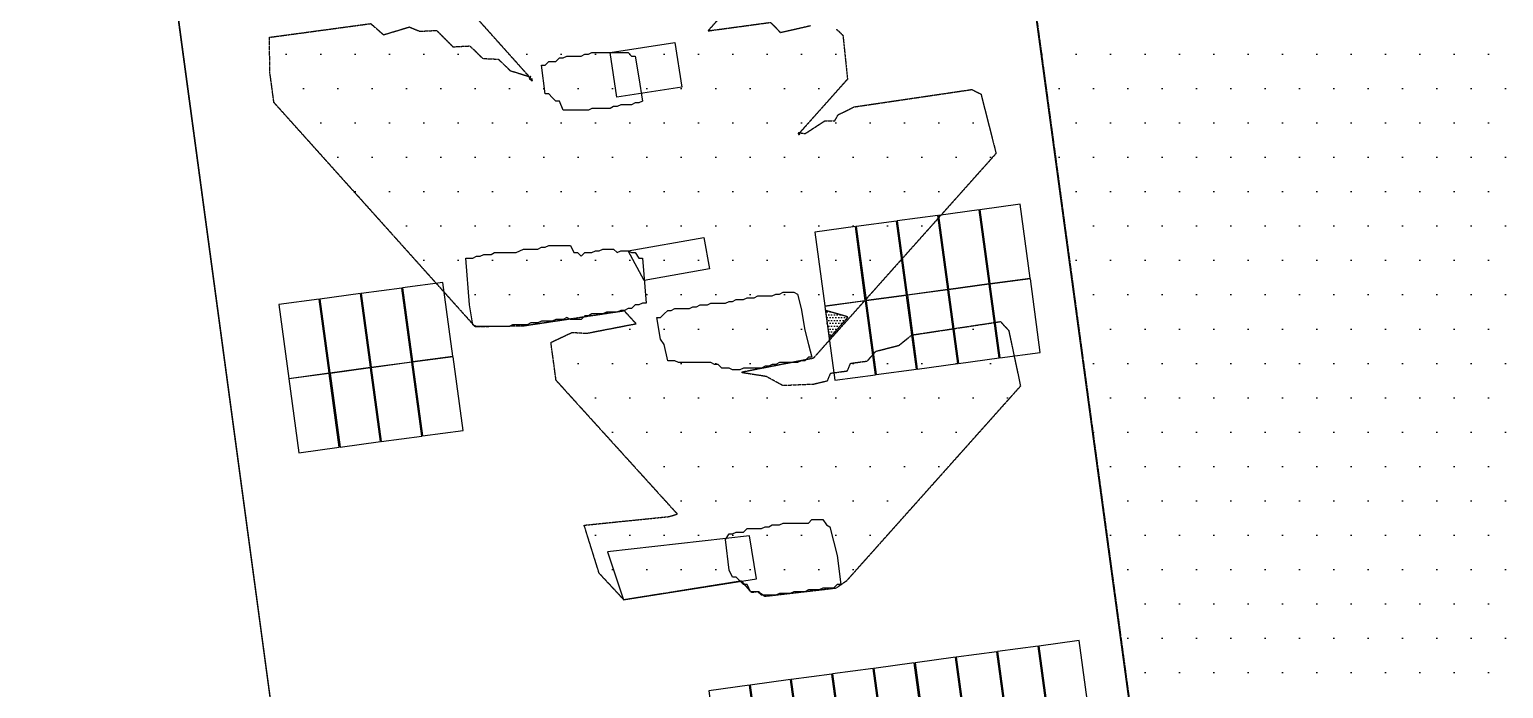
# Model space of a CAD drawing. Header units: millimetres. Extents: x -245826 to 350363, y -160205 to 260795.
# Drawn here: x -32364 to 8514, y 46230 to 64503 of the extents above; entities that cross this region are included whole.
import ezdxf

# ---------------------------------------------------------------- set-up
doc = ezdxf.new("R2010")
doc.units = ezdxf.units.MM
doc.linetypes.add('DASHED', pattern=[1.524, 1.27, -0.254])
for name, color, linetype in [('Module', 7, 'ByLayer'), ('Obstruction', 7, 'ByLayer'), ('Ridge Line', 7, 'ByLayer'), ('Shading', 8, 'DASHED'), ('Unit Area Boundary', 7, 'ByLayer')]:
    doc.layers.add(name, color=color, linetype=linetype)

# ---------------------------------------------------------------- blocks, each defined once
blk = doc.blocks.new('*U0')
at = {"layer": 'Unit Area Boundary', "color": 2}
blk.add_polyline3d([(-25218, 42506, 16333), (-29998, 77822, 16333), (-38553, 72125, 16333)], dxfattribs=at)
at = {"flags": 1}
for tag in ['unit_id', 'unit_name', 'parapet_height', 'ground_elevation', 'is_enable_parapet']:
    blk.add_attdef(tag, (0, 0), '', height=2.5, dxfattribs=at)
blk = doc.blocks.new('*U1')
at = {"layer": 'Ridge Line', "color": 30}
for p, q in [((-29998, 77822, 14515), (-25218, 42506, 14204)), ((1890, 18192, 10), (-5570, 73145, 10)), ((1890, 18192, 13960), (-5570, 73145, 14444))]:
    blk.add_line(p, q, dxfattribs=at)
at = {"flags": 1}
for tag in ['unit_id', 'unit_name']:
    blk.add_attdef(tag, (0, 0), '', height=2.5, dxfattribs=at)
blk = doc.blocks.new('*U6')
at = {"layer": 'Module', "color": 0}
blk.add_polyline3d([(0, 0, 0), (112.4, 15.2, 0), (84.7, 219.6, 119.1), (-27.6, 204.4, 119.1)], close=True, dxfattribs=at)
at = {"flags": 1}
for tag in ['mounting-hole-spacing1', 'mounting-hole-spacing2', 'module-material', 'vmpo', 'voco', 'silicon-material', 'panel-length', 'panel-width', 'panel-height', 'userid', 'theme', 'note', 'name', 'pmax', 'company-name', 'id', 'impo', 'isco']:
    blk.add_attdef(tag, (0, 0), '', height=2.5, dxfattribs=at)
blk = doc.blocks.new('*U7')
at = {"layer": 'Module', "color": 152}
for p in [(-802.1, 5715, 1599.3), (-687.7, 5730.4, 1599.3), (-573.4, 5745.9, 1599.3), (-1030.8, 5684, 1599.3), (-916.4, 5699.5, 1599.3), (-2288.8, 5513.9, 1599.3), (-2174.4, 5529.4, 1599.3), (-774.2, 5508.8, 1479.2), (-659.9, 5524.3, 1479.2), (-545.5, 5539.7, 1479.2), (-2517.5, 5483, 1599.3), (-2403.1, 5498.5, 1599.3), (-1002.9, 5477.9, 1479.2), (-888.6, 5493.3, 1479.2), (-2260.9, 5307.8, 1479.2), (-2146.5, 5323.3, 1479.2), (-2489.6, 5276.9, 1479.2), (-2375.2, 5292.3, 1479.2), (-409.8, 4536.3, 1588.7), (-752.9, 4489.9, 1588.7), (-638.5, 4505.4, 1588.7), (-524.2, 4520.8, 1588.7), (-1096, 4443.5, 1588.7), (-981.6, 4459, 1588.7), (-867.3, 4474.5, 1588.7), (-1324.7, 4412.6, 1588.7), (-1210.3, 4428.1, 1588.7)]:
    blk.add_blockref('*U6', p, dxfattribs=at)
at = {"flags": 1}
for tag in ['offset-x', 'offset-y', 'mode', 'tilt', 'azimuth', 'align', 'array-mode', 'panel-x', 'panel-y', 'panel-per-row', 'bracket-type', 'bracket-value', 'row-per-array']:
    blk.add_attdef(tag, (0, 0), '', height=2.5, dxfattribs=at)
blk = doc.blocks.new('*U62')
at = {"layer": 'Obstruction', "color": 1}
blk.add_polyline3d([(-20264, 58165, 16329), (-20164, 58165, 16329), (-20064, 58165, 16329), (-19964, 58215, 16329), (-19864, 58215, 16329), (-19764, 58265, 16329), (-19664, 58265, 16329), (-19564, 58265, 16329), (-19464, 58315, 16329), (-19364, 58315, 16329), (-19264, 58315, 16329), (-19164, 58315, 16329), (-19064, 58315, 16329), (-18964, 58315, 16329), (-18864, 58315, 16329), (-18764, 58365, 16329), (-18664, 58415, 16329), (-18564, 58415, 16329), (-18464, 58415, 16329), (-18364, 58415, 16329), (-18264, 58415, 16329), (-18164, 58465, 16329), (-18064, 58465, 16329), (-17964, 58515, 16329), (-17864, 58515, 16329), (-17764, 58515, 16329), (-17664, 58515, 16329), (-17564, 58515, 16329), (-17464, 58515, 16329), (-17364, 58515, 16329), (-17264, 58315, 16329), (-17164, 58315, 16329), (-17064, 58215, 16329), (-16964, 58315, 16329), (-16864, 58315, 16329), (-16764, 58315, 16329), (-16664, 58365, 16329), (-16564, 58365, 16329), (-16464, 58415, 16329), (-16364, 58415, 16329), (-16264, 58415, 16329), (-16164, 58415, 16329), (-16064, 58315, 16329), (-15964, 58365, 16329), (-15864, 58365, 16329), (-15764, 58365, 16329), (-15664, 58315, 16329), (-15564, 58315, 16329), (-15464, 58165, 16329), (-15364, 58165, 16329), (-15364, 58165, 16329), (-15264, 56915, 16329), (-15264, 56915, 16329), (-15364, 56915, 16329), (-15464, 56865, 16329), (-15564, 56865, 16329), (-15664, 56765, 16329), (-15764, 56765, 16329), (-15864, 56715, 16329), (-15964, 56715, 16329), (-16064, 56665, 16329), (-16164, 56665, 16329), (-16264, 56665, 16329), (-16364, 56665, 16329), (-16464, 56615, 16329), (-16564, 56615, 16329), (-16664, 56615, 16329), (-16764, 56615, 16329), (-16864, 56565, 16329), (-16964, 56565, 16329), (-17064, 56465, 16329), (-17164, 56465, 16329), (-17264, 56465, 16329), (-17364, 56465, 16329), (-17464, 56515, 16329), (-17564, 56465, 16329), (-17664, 56465, 16329), (-17764, 56465, 16329), (-17864, 56415, 16329), (-17964, 56415, 16329), (-18064, 56415, 16329), (-18164, 56415, 16329), (-18264, 56365, 16329), (-18364, 56365, 16329), (-18464, 56365, 16329), (-18564, 56315, 16329), (-18664, 56315, 16329), (-18764, 56315, 16329), (-18864, 56315, 16329), (-18964, 56315, 16329), (-19064, 56265, 16329), (-19164, 56265, 16329), (-19264, 56265, 16329), (-19364, 56265, 16329), (-19464, 56265, 16329), (-19564, 56265, 16329), (-19664, 56265, 16329), (-19764, 56265, 16329), (-19864, 56265, 16329), (-19964, 56265, 16329), (-20064, 56315, 16329), (-20164, 56865, 16329), (-20164, 56865, 16329)], close=True, dxfattribs=at)
at = {"flags": 1}
for tag in ['height', 'shape']:
    blk.add_attdef(tag, (0, 0), '', height=2.5, dxfattribs=at)
blk = doc.blocks.new('*U63')
at = {"layer": 'Obstruction', "color": 1}
blk.add_polyline3d([(-18164, 63515, 15979), (-18064, 63515, 15979), (-17964, 63615, 15979), (-17864, 63615, 15979), (-17764, 63615, 15979), (-17664, 63715, 15979), (-17564, 63715, 15979), (-17464, 63765, 15979), (-17364, 63765, 15979), (-17264, 63765, 15979), (-17164, 63765, 15979), (-17064, 63765, 15979), (-16964, 63815, 15979), (-16864, 63815, 15979), (-16764, 63865, 15979), (-16664, 63865, 15979), (-16564, 63865, 15979), (-16464, 63865, 15979), (-16364, 63865, 15979), (-16264, 63865, 15979), (-16164, 63865, 15979), (-16064, 63865, 15979), (-15964, 63865, 15979), (-15864, 63865, 15979), (-15764, 63865, 15979), (-15664, 63765, 15979), (-15564, 63765, 15979), (-15464, 63165, 15979), (-15464, 63165, 15979), (-15364, 62515, 15979), (-15364, 62515, 15979), (-15464, 62465, 15979), (-15564, 62465, 15979), (-15664, 62415, 15979), (-15764, 62415, 15979), (-15864, 62415, 15979), (-15964, 62415, 15979), (-16064, 62365, 15979), (-16164, 62365, 15979), (-16264, 62315, 15979), (-16364, 62315, 15979), (-16464, 62315, 15979), (-16564, 62315, 15979), (-16664, 62315, 15979), (-16764, 62315, 15979), (-16864, 62265, 15979), (-16964, 62265, 15979), (-17064, 62265, 15979), (-17164, 62265, 15979), (-17264, 62265, 15979), (-17364, 62265, 15979), (-17464, 62265, 15979), (-17564, 62265, 15979), (-17664, 62515, 15979), (-17764, 62515, 15979), (-17864, 62615, 15979), (-17964, 62715, 15979), (-18064, 62715, 15979), (-18064, 62715, 15979)], close=True, dxfattribs=at)
at = {"flags": 1}
for tag in ['height', 'shape']:
    blk.add_attdef(tag, (0, 0), '', height=2.5, dxfattribs=at)
blk = doc.blocks.new('*U79')
at = {"layer": 'Obstruction', "color": 1}
blk.add_polyline3d([(-14964, 56515, 16129), (-14864, 56515, 16129), (-14764, 56615, 16129), (-14664, 56715, 16129), (-14564, 56715, 16129), (-14464, 56765, 16129), (-14364, 56765, 16129), (-14264, 56765, 16129), (-14164, 56765, 16129), (-14064, 56765, 16129), (-13964, 56815, 16129), (-13864, 56815, 16129), (-13764, 56865, 16129), (-13664, 56865, 16129), (-13564, 56865, 16129), (-13464, 56915, 16129), (-13364, 56915, 16129), (-13264, 56915, 16129), (-13164, 56915, 16129), (-13064, 56915, 16129), (-12964, 56965, 16129), (-12864, 56965, 16129), (-12764, 57015, 16129), (-12664, 57015, 16129), (-12564, 57015, 16129), (-12464, 57065, 16129), (-12364, 57065, 16129), (-12264, 57065, 16129), (-12164, 57115, 16129), (-12064, 57115, 16129), (-11964, 57115, 16129), (-11864, 57115, 16129), (-11764, 57115, 16129), (-11664, 57165, 16129), (-11564, 57165, 16129), (-11464, 57215, 16129), (-11364, 57215, 16129), (-11264, 57215, 16129), (-11164, 57215, 16129), (-11064, 57165, 16129), (-10964, 56765, 16129), (-10864, 56165, 16129), (-10764, 55765, 16129), (-10764, 55765, 16129), (-10664, 55415, 16129), (-10664, 55415, 16129), (-10764, 55415, 16129), (-10864, 55315, 16129), (-10964, 55315, 16129), (-11064, 55265, 16129), (-11164, 55265, 16129), (-11264, 55265, 16129), (-11364, 55265, 16129), (-11464, 55265, 16129), (-11564, 55265, 16129), (-11664, 55215, 16129), (-11764, 55215, 16129), (-11864, 55165, 16129), (-11964, 55165, 16129), (-12064, 55115, 16129), (-12164, 55115, 16129), (-12264, 55115, 16129), (-12364, 55115, 16129), (-12464, 55115, 16129), (-12564, 55115, 16129), (-12664, 55065, 16129), (-12764, 55065, 16129), (-12864, 55065, 16129), (-12964, 55115, 16129), (-13064, 55115, 16129), (-13164, 55115, 16129), (-13264, 55215, 16129), (-13364, 55215, 16129), (-13464, 55265, 16129), (-13564, 55265, 16129), (-13664, 55265, 16129), (-13764, 55265, 16129), (-13864, 55265, 16129), (-13964, 55265, 16129), (-14064, 55265, 16129), (-14164, 55265, 16129), (-14264, 55265, 16129), (-14364, 55265, 16129), (-14464, 55315, 16129), (-14564, 55315, 16129), (-14664, 55315, 16129), (-14764, 55765, 16129), (-14864, 55915, 16129), (-14864, 55915, 16129)], close=True, dxfattribs=at)
at = {"flags": 1}
for tag in ['height', 'shape']:
    blk.add_attdef(tag, (0, 0), '', height=2.5, dxfattribs=at)
blk = doc.blocks.new('*U80')
at = {"layer": 'Obstruction', "color": 1}
blk.add_polyline3d([(-13064, 50365, 16029), (-12964, 50515, 16029), (-12864, 50515, 16029), (-12764, 50565, 16029), (-12664, 50565, 16029), (-12564, 50565, 16029), (-12464, 50665, 16029), (-12364, 50665, 16029), (-12264, 50665, 16029), (-12164, 50665, 16029), (-12064, 50665, 16029), (-11964, 50715, 16029), (-11864, 50715, 16029), (-11764, 50765, 16029), (-11664, 50765, 16029), (-11564, 50765, 16029), (-11464, 50815, 16029), (-11364, 50815, 16029), (-11264, 50815, 16029), (-11164, 50815, 16029), (-11064, 50815, 16029), (-10964, 50815, 16029), (-10864, 50815, 16029), (-10764, 50815, 16029), (-10664, 50915, 16029), (-10564, 50915, 16029), (-10464, 50915, 16029), (-10364, 50915, 16029), (-10264, 50765, 16029), (-10164, 50715, 16029), (-10064, 50315, 16029), (-9964, 49915, 16029), (-9964, 49915, 16029), (-9864, 49115, 16029), (-9864, 49115, 16029), (-9964, 49115, 16029), (-10064, 49015, 16029), (-10164, 49015, 16029), (-10264, 49015, 16029), (-10364, 49015, 16029), (-10464, 48965, 16029), (-10564, 48965, 16029), (-10664, 48965, 16029), (-10764, 48965, 16029), (-10864, 48915, 16029), (-10964, 48915, 16029), (-11064, 48915, 16029), (-11164, 48915, 16029), (-11264, 48865, 16029), (-11364, 48865, 16029), (-11464, 48865, 16029), (-11564, 48865, 16029), (-11664, 48815, 16029), (-11764, 48815, 16029), (-11864, 48815, 16029), (-11964, 48815, 16029), (-12064, 48815, 16029), (-12164, 48915, 16029), (-12264, 48915, 16029), (-12364, 48915, 16029), (-12464, 49115, 16029), (-12564, 49115, 16029), (-12664, 49215, 16029), (-12764, 49315, 16029), (-12864, 49315, 16029), (-12964, 49515, 16029), (-12964, 49515, 16029)], close=True, dxfattribs=at)
at = {"flags": 1}
for tag in ['height', 'shape']:
    blk.add_attdef(tag, (0, 0), '', height=2.5, dxfattribs=at)
blk = doc.blocks.new('*U184')
at = {"layer": 'Obstruction', "color": 1}
blk.add_polyline3d([(-20264, 58165, 16329), (-20164, 58165, 16329), (-20064, 58165, 16329), (-19964, 58215, 16329), (-19864, 58215, 16329), (-19764, 58265, 16329), (-19664, 58265, 16329), (-19564, 58265, 16329), (-19464, 58315, 16329), (-19364, 58315, 16329), (-19264, 58315, 16329), (-19164, 58315, 16329), (-19064, 58315, 16329), (-18964, 58315, 16329), (-18864, 58315, 16329), (-18764, 58365, 16329), (-18664, 58415, 16329), (-18564, 58415, 16329), (-18464, 58415, 16329), (-18364, 58415, 16329), (-18264, 58415, 16329), (-18164, 58465, 16329), (-18064, 58465, 16329), (-17964, 58515, 16329), (-17864, 58515, 16329), (-17764, 58515, 16329), (-17664, 58515, 16329), (-17564, 58515, 16329), (-17464, 58515, 16329), (-17364, 58515, 16329), (-17264, 58315, 16329), (-17164, 58315, 16329), (-17064, 58215, 16329), (-16964, 58315, 16329), (-16864, 58315, 16329), (-16764, 58315, 16329), (-16664, 58365, 16329), (-16564, 58365, 16329), (-16464, 58415, 16329), (-16364, 58415, 16329), (-16264, 58415, 16329), (-16164, 58415, 16329), (-16064, 58315, 16329), (-15964, 58365, 16329), (-15864, 58365, 16329), (-15764, 58365, 16329), (-15664, 58315, 16329), (-15564, 58315, 16329), (-15464, 58165, 16329), (-15364, 58165, 16329), (-15364, 58165, 16329), (-15264, 56915, 16329), (-15264, 56915, 16329), (-15364, 56915, 16329), (-15464, 56865, 16329), (-15564, 56865, 16329), (-15664, 56765, 16329), (-15764, 56765, 16329), (-15864, 56715, 16329), (-15964, 56715, 16329), (-16064, 56665, 16329), (-16164, 56665, 16329), (-16264, 56665, 16329), (-16364, 56665, 16329), (-16464, 56615, 16329), (-16564, 56615, 16329), (-16664, 56615, 16329), (-16764, 56615, 16329), (-16864, 56565, 16329), (-16964, 56565, 16329), (-17064, 56465, 16329), (-17164, 56465, 16329), (-17264, 56465, 16329), (-17364, 56465, 16329), (-17464, 56515, 16329), (-17564, 56465, 16329), (-17664, 56465, 16329), (-17764, 56465, 16329), (-17864, 56415, 16329), (-17964, 56415, 16329), (-18064, 56415, 16329), (-18164, 56415, 16329), (-18264, 56365, 16329), (-18364, 56365, 16329), (-18464, 56365, 16329), (-18564, 56315, 16329), (-18664, 56315, 16329), (-18764, 56315, 16329), (-18864, 56315, 16329), (-18964, 56315, 16329), (-19064, 56265, 16329), (-19164, 56265, 16329), (-19264, 56265, 16329), (-19364, 56265, 16329), (-19464, 56265, 16329), (-19564, 56265, 16329), (-19664, 56265, 16329), (-19764, 56265, 16329), (-19864, 56265, 16329), (-19964, 56265, 16329), (-20064, 56315, 16329), (-20164, 56865, 16329), (-20164, 56865, 16329)], close=True, dxfattribs=at)
at = {"flags": 1}
for tag in ['height', 'shape']:
    blk.add_attdef(tag, (0, 0), '', height=2.5, dxfattribs=at)
blk = doc.blocks.new('*U185')
at = {"layer": 'Obstruction', "color": 1}
blk.add_polyline3d([(-18164, 63515, 15979), (-18064, 63515, 15979), (-17964, 63615, 15979), (-17864, 63615, 15979), (-17764, 63615, 15979), (-17664, 63715, 15979), (-17564, 63715, 15979), (-17464, 63765, 15979), (-17364, 63765, 15979), (-17264, 63765, 15979), (-17164, 63765, 15979), (-17064, 63765, 15979), (-16964, 63815, 15979), (-16864, 63815, 15979), (-16764, 63865, 15979), (-16664, 63865, 15979), (-16564, 63865, 15979), (-16464, 63865, 15979), (-16364, 63865, 15979), (-16264, 63865, 15979), (-16164, 63865, 15979), (-16064, 63865, 15979), (-15964, 63865, 15979), (-15864, 63865, 15979), (-15764, 63865, 15979), (-15664, 63765, 15979), (-15564, 63765, 15979), (-15464, 63165, 15979), (-15464, 63165, 15979), (-15364, 62515, 15979), (-15364, 62515, 15979), (-15464, 62465, 15979), (-15564, 62465, 15979), (-15664, 62415, 15979), (-15764, 62415, 15979), (-15864, 62415, 15979), (-15964, 62415, 15979), (-16064, 62365, 15979), (-16164, 62365, 15979), (-16264, 62315, 15979), (-16364, 62315, 15979), (-16464, 62315, 15979), (-16564, 62315, 15979), (-16664, 62315, 15979), (-16764, 62315, 15979), (-16864, 62265, 15979), (-16964, 62265, 15979), (-17064, 62265, 15979), (-17164, 62265, 15979), (-17264, 62265, 15979), (-17364, 62265, 15979), (-17464, 62265, 15979), (-17564, 62265, 15979), (-17664, 62515, 15979), (-17764, 62515, 15979), (-17864, 62615, 15979), (-17964, 62715, 15979), (-18064, 62715, 15979), (-18064, 62715, 15979)], close=True, dxfattribs=at)
at = {"flags": 1}
for tag in ['height', 'shape']:
    blk.add_attdef(tag, (0, 0), '', height=2.5, dxfattribs=at)
blk = doc.blocks.new('*U201')
at = {"layer": 'Obstruction', "color": 1}
blk.add_polyline3d([(-14964, 56515, 16129), (-14864, 56515, 16129), (-14764, 56615, 16129), (-14664, 56715, 16129), (-14564, 56715, 16129), (-14464, 56765, 16129), (-14364, 56765, 16129), (-14264, 56765, 16129), (-14164, 56765, 16129), (-14064, 56765, 16129), (-13964, 56815, 16129), (-13864, 56815, 16129), (-13764, 56865, 16129), (-13664, 56865, 16129), (-13564, 56865, 16129), (-13464, 56915, 16129), (-13364, 56915, 16129), (-13264, 56915, 16129), (-13164, 56915, 16129), (-13064, 56915, 16129), (-12964, 56965, 16129), (-12864, 56965, 16129), (-12764, 57015, 16129), (-12664, 57015, 16129), (-12564, 57015, 16129), (-12464, 57065, 16129), (-12364, 57065, 16129), (-12264, 57065, 16129), (-12164, 57115, 16129), (-12064, 57115, 16129), (-11964, 57115, 16129), (-11864, 57115, 16129), (-11764, 57115, 16129), (-11664, 57165, 16129), (-11564, 57165, 16129), (-11464, 57215, 16129), (-11364, 57215, 16129), (-11264, 57215, 16129), (-11164, 57215, 16129), (-11064, 57165, 16129), (-10964, 56765, 16129), (-10864, 56165, 16129), (-10764, 55765, 16129), (-10764, 55765, 16129), (-10664, 55415, 16129), (-10664, 55415, 16129), (-10764, 55415, 16129), (-10864, 55315, 16129), (-10964, 55315, 16129), (-11064, 55265, 16129), (-11164, 55265, 16129), (-11264, 55265, 16129), (-11364, 55265, 16129), (-11464, 55265, 16129), (-11564, 55265, 16129), (-11664, 55215, 16129), (-11764, 55215, 16129), (-11864, 55165, 16129), (-11964, 55165, 16129), (-12064, 55115, 16129), (-12164, 55115, 16129), (-12264, 55115, 16129), (-12364, 55115, 16129), (-12464, 55115, 16129), (-12564, 55115, 16129), (-12664, 55065, 16129), (-12764, 55065, 16129), (-12864, 55065, 16129), (-12964, 55115, 16129), (-13064, 55115, 16129), (-13164, 55115, 16129), (-13264, 55215, 16129), (-13364, 55215, 16129), (-13464, 55265, 16129), (-13564, 55265, 16129), (-13664, 55265, 16129), (-13764, 55265, 16129), (-13864, 55265, 16129), (-13964, 55265, 16129), (-14064, 55265, 16129), (-14164, 55265, 16129), (-14264, 55265, 16129), (-14364, 55265, 16129), (-14464, 55315, 16129), (-14564, 55315, 16129), (-14664, 55315, 16129), (-14764, 55765, 16129), (-14864, 55915, 16129), (-14864, 55915, 16129)], close=True, dxfattribs=at)
at = {"flags": 1}
for tag in ['height', 'shape']:
    blk.add_attdef(tag, (0, 0), '', height=2.5, dxfattribs=at)
blk = doc.blocks.new('*U202')
at = {"layer": 'Obstruction', "color": 1}
blk.add_polyline3d([(-13064, 50365, 16029), (-12964, 50515, 16029), (-12864, 50515, 16029), (-12764, 50565, 16029), (-12664, 50565, 16029), (-12564, 50565, 16029), (-12464, 50665, 16029), (-12364, 50665, 16029), (-12264, 50665, 16029), (-12164, 50665, 16029), (-12064, 50665, 16029), (-11964, 50715, 16029), (-11864, 50715, 16029), (-11764, 50765, 16029), (-11664, 50765, 16029), (-11564, 50765, 16029), (-11464, 50815, 16029), (-11364, 50815, 16029), (-11264, 50815, 16029), (-11164, 50815, 16029), (-11064, 50815, 16029), (-10964, 50815, 16029), (-10864, 50815, 16029), (-10764, 50815, 16029), (-10664, 50915, 16029), (-10564, 50915, 16029), (-10464, 50915, 16029), (-10364, 50915, 16029), (-10264, 50765, 16029), (-10164, 50715, 16029), (-10064, 50315, 16029), (-9964, 49915, 16029), (-9964, 49915, 16029), (-9864, 49115, 16029), (-9864, 49115, 16029), (-9964, 49115, 16029), (-10064, 49015, 16029), (-10164, 49015, 16029), (-10264, 49015, 16029), (-10364, 49015, 16029), (-10464, 48965, 16029), (-10564, 48965, 16029), (-10664, 48965, 16029), (-10764, 48965, 16029), (-10864, 48915, 16029), (-10964, 48915, 16029), (-11064, 48915, 16029), (-11164, 48915, 16029), (-11264, 48865, 16029), (-11364, 48865, 16029), (-11464, 48865, 16029), (-11564, 48865, 16029), (-11664, 48815, 16029), (-11764, 48815, 16029), (-11864, 48815, 16029), (-11964, 48815, 16029), (-12064, 48815, 16029), (-12164, 48915, 16029), (-12264, 48915, 16029), (-12364, 48915, 16029), (-12464, 49115, 16029), (-12564, 49115, 16029), (-12664, 49215, 16029), (-12764, 49315, 16029), (-12864, 49315, 16029), (-12964, 49515, 16029), (-12964, 49515, 16029)], close=True, dxfattribs=at)
at = {"flags": 1}
for tag in ['height', 'shape']:
    blk.add_attdef(tag, (0, 0), '', height=2.5, dxfattribs=at)
blk = doc.blocks.new('*U294')
at = {"layer": 'Obstruction', "color": 1}
blk.add_polyline3d([(-15889, 48692, 14500), (-12204, 49274, 14500), (-12392, 50461, 14500), (-16330, 50024, 14500)], close=True, dxfattribs=at)
at = {"flags": 1}
for tag in ['height', 'shape']:
    blk.add_attdef(tag, (0, 0), '', height=2.5, dxfattribs=at)
blk = doc.blocks.new('*U306')
at = {"layer": 'Obstruction', "color": 1}
blk.add_polyline3d([(-15764, 58365, 14500), (-13660, 58736, 14500), (-13506, 57862, 14500), (-15314, 57540, 14500)], close=True, dxfattribs=at)
at = {"flags": 1}
for tag in ['height', 'shape']:
    blk.add_attdef(tag, (0, 0), '', height=2.5, dxfattribs=at)
blk = doc.blocks.new('*U309')
at = {"layer": 'Obstruction', "color": 1}
blk.add_polyline3d([(-16264, 63865, 14500), (-14465, 64141, 14500), (-14274, 62902, 14500), (-16073, 62626, 14500)], close=True, dxfattribs=at)
at = {"flags": 1}
for tag in ['height', 'shape']:
    blk.add_attdef(tag, (0, 0), '', height=2.5, dxfattribs=at)

msp = doc.modelspace()

# ---------------------------------------------------------------- hatches: boundary and pattern name
at = {"layer": 'Shading'}
h = msp.add_hatch(dxfattribs=at)
h.set_pattern_fill('DOTS', scale=600)
h.paths.add_polyline_path([(-5720, 74000), (-5871, 73940), (-5801, 73127), (-5567, 73158), (1910, 18179), (1642, 18104), (1832, 16993), (3116, 17166), (3085, 17396), (47175, 23290), (47240, 23103), (48212, 23234), (40580, 79955), (-5562, 73708), (-5603, 74015), (-5720, 74000)])
h = msp.add_hatch(dxfattribs=at)
h.set_pattern_fill('DOTS', scale=600)
h.paths.add_polyline_path([(-25695, 63297), (-25711, 64286), (-22901, 64666), (-22546, 64357), (-21830, 64573), (-21540, 64454), (-21073, 64477), (-20619, 64023), (-20152, 64047), (-19791, 63699), (-19357, 63679), (-19040, 63365), (-18508, 63199), (-22434, 67584), (-22550, 68440), (-22401, 68500), (-20833, 68791), (-20125, 68768), (-19725, 68426), (-19374, 68434), (-19057, 68120), (-18744, 68123), (-18476, 67882), (-18070, 67778), (-18010, 67627), (-16425, 67208), (-15153, 67657), (-14910, 67888), (-14640, 67925), (-14287, 68211), (-14051, 68203), (-13549, 68548), (-12096, 68824), (-11311, 68812), (-11102, 68721), (-10895, 67480), (-13545, 64465), (-11813, 64700), (-11539, 64420), (-10703, 64612), (-9984, 64511), (-9804, 64337), (-9679, 63125), (-11006, 61637), (-10847, 61619), (-10306, 61970), (-10032, 61967), (-9937, 62139), (-9496, 62357), (-6230, 62839), (-5978, 62714), (-5558, 61066), (-10630, 55384), (-12616, 54997), (-11935, 54890), (-11470, 54636), (-10612, 54673), (-10233, 54764), (-10143, 54974), (-9681, 55037), (-9592, 55247), (-9130, 55310), (-8893, 55580), (-8249, 55746), (-7895, 56032), (-5437, 56404), (-5208, 56158), (-4881, 54616), (-9715, 49204), (-10002, 49007), (-11971, 48780), (-12146, 48915), (-12338, 48889), (-12616, 49208), (-15878, 48687), (-16566, 49427), (-16981, 50758), (-14623, 50998), (-14397, 51068), (-17760, 54776), (-17903, 55827), (-17313, 56105), (-16918, 56079), (-15542, 56345), (-15865, 56698), (-18669, 56278), (-19999, 56257), (-25584, 62479), (-25695, 63297)])
h.paths.add_polyline_path([(-18508, 63199), (-18498, 63121), (-18459, 63126), (-18470, 63204), (-18508, 63199)], flags=16)
h.paths.add_polyline_path([(-18459, 63126), (-18454, 63087), (-18416, 63092), (-18421, 63131), (-18459, 63126)], flags=16)
h.paths.add_polyline_path([(-11045, 61632), (-11039, 61593), (-11001, 61598), (-11006, 61637), (-11045, 61632)], flags=16)
h = msp.add_hatch(dxfattribs=at)
h.set_pattern_fill('DOTS', color=1, scale=50)
h.paths.add_polyline_path([(-10289, 56711), (-10185, 55940), (-9666, 56523), (-9691, 56541), (-10289, 56711)])

# ---------------------------------------------------------------- linework, layer by layer
at = {"layer": 'Shading', "linetype": 'DASHED'}
for points in [[(-5720, 74000, 11), (-5871, 73940, 11), (-5801, 73127, 11), (-5567, 73158, 11), (1910, 18179, 11), (1642, 18104, 11), (1832, 16993, 11), (3116, 17166, 11), (3085, 17396, 11), (47175, 23290, 11), (47240, 23103, 11), (48212, 23234, 11), (40580, 79955, 11), (-5562, 73708, 11), (-5603, 74015, 11), (-5720, 74000, 11)], [(-18508, 63199, 14375), (-18498, 63121, 14375), (-18459, 63126, 14375), (-18470, 63204, 14375), (-18508, 63199, 14375)], [(-18459, 63126, 14375), (-18454, 63087, 14374), (-18416, 63092, 14374), (-18421, 63131, 14375), (-18459, 63126, 14375)], [(-11045, 61632, 14352), (-11039, 61593, 14352), (-11001, 61598, 14352), (-11006, 61637, 14352), (-11045, 61632, 14352)]]:
    msp.add_polyline3d(points, close=True, dxfattribs=at)
for points in [[(-9984, 64511, 14376), (-9804, 64337, 14374), (-9679, 63125, 14364), (-11006, 61637, 14352), (-10847, 61619, 14352), (-10306, 61970, 14354), (-10032, 61967, 14354), (-9937, 62139, 14355), (-9496, 62357, 14357), (-6230, 62839, 14357), (-5978, 62714, 14355), (-5558, 61066, 14341), (-10630, 55384, 14298), (-12616, 54997, 14297), (-11935, 54890, 14295), (-11470, 54636, 14292), (-10612, 54673, 14292), (-10233, 54764, 14292), (-10143, 54974, 14294), (-9681, 55037, 14294), (-9592, 55247, 14295), (-9130, 55310, 14295), (-8893, 55580, 14297), (-8249, 55746, 14298), (-7895, 56032, 14300), (-5437, 56404, 14300), (-5208, 56158, 14298), (-4881, 54616, 14284), (-9715, 49204, 14243), (-10002, 49007, 14242), (-11971, 48780, 14243), (-12146, 48915, 14244), (-12338, 48889, 14244), (-12616, 49208, 14247), (-15878, 48687, 14247), (-16566, 49427, 14254), (-16981, 50758, 14266), (-14623, 50998, 14265), (-14397, 51068, 14265), (-17760, 54776, 14302), (-17903, 55827, 14311), (-17313, 56105, 14312), (-16918, 56079, 14312), (-15542, 56345, 14312), (-15865, 56698, 14316), (-18669, 56278, 14316), (-19999, 56257, 14317), (-25584, 62479, 14378), (-25695, 63297, 14385), (-25695, 63297, 14385), (-25711, 64286, 14394), (-22901, 64666, 14393), (-22546, 64357, 14390), (-21830, 64573, 14391), (-21540, 64454, 14390), (-21073, 64477, 14389), (-20619, 64023, 14385), (-20152, 64047, 14385), (-19791, 63699, 14381), (-19357, 63679, 14380), (-19040, 63365, 14377), (-18508, 63199, 14375), (-22434, 67584, 14418)], [(-10895, 67480, 14403), (-13545, 64465, 14380), (-11813, 64700, 14380), (-11539, 64420, 14377), (-10703, 64612, 14378)]]:
    msp.add_polyline3d(points, dxfattribs=at)
at = {"layer": 'Shading', "color": 1, "linetype": 'DASHED'}
msp.add_polyline3d([(-10289, 56711, 15919), (-10185, 55940, 15470), (-9666, 56523, 15763), (-9691, 56541, 15775), (-10289, 56711, 15919)], close=True, dxfattribs=at)

# ---------------------------------------------------------------- block references
at = {"layer": 'Module', "xscale": 10, "yscale": 10, "zscale": 10}
msp.add_blockref('*U7', (0, 0), dxfattribs=at)
at = {"layer": 'Obstruction'}
for name in ['*U63', '*U185', '*U309', '*U62', '*U184', '*U306', '*U79', '*U201', '*U80', '*U202', '*U294']:
    msp.add_blockref(name, (0, 0), dxfattribs=at)
at = {"layer": 'Ridge Line'}
msp.add_blockref('*U1', (0, 0), dxfattribs=at)
at = {"layer": 'Unit Area Boundary'}
msp.add_blockref('*U0', (0, 0), dxfattribs=at)

doc.saveas('drawing.dxf')
